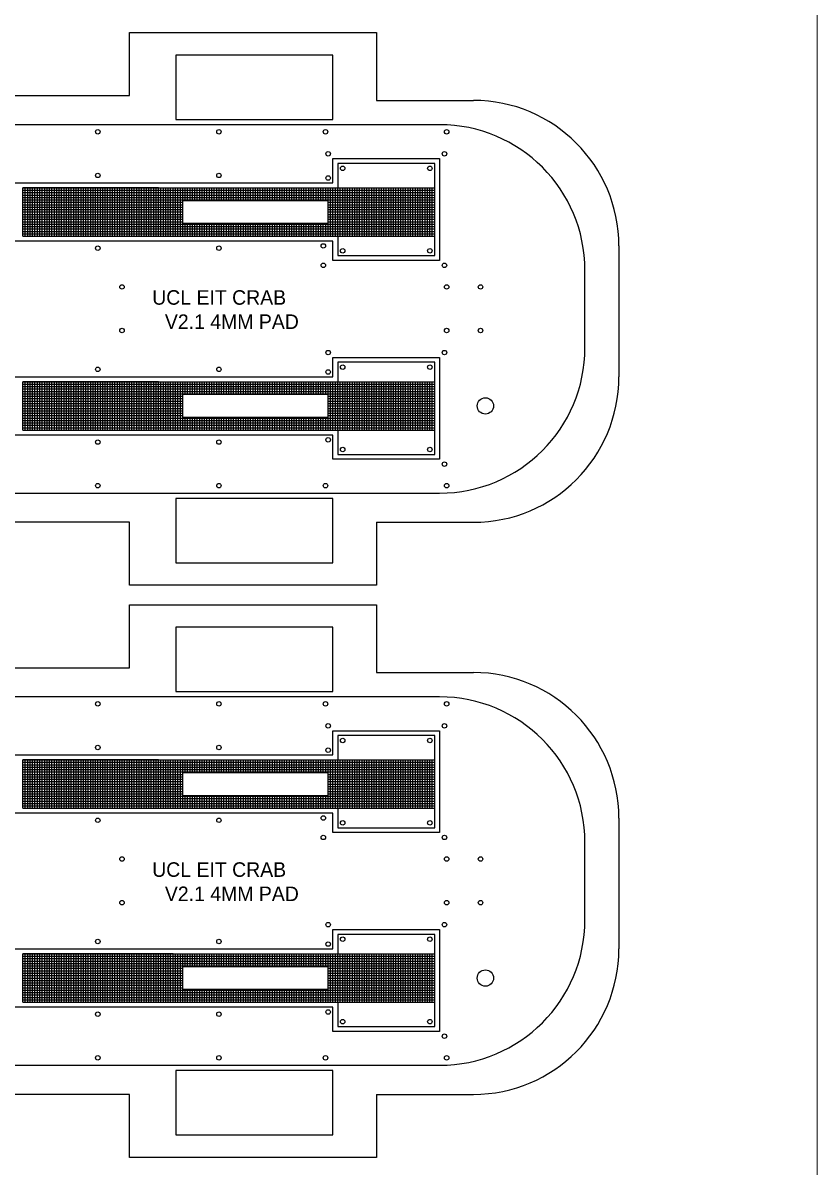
# Model space of a CAD drawing. Header units: millimetres. Extents: x 43.3 to 83.3, y 94.2 to 164.2.
# Drawn here: x 66.9 to 83.29, y 110.9 to 134.5 of the extents above; entities that cross this region are included whole.
import ezdxf

# ---------------------------------------------------------------- set-up
doc = ezdxf.new("R2010")
doc.units = ezdxf.units.MM
for name, color, linetype in [('Adhesion Layer', 52, 'Continuous'), ('Foil', 5, 'Continuous'), ('Opening', 1, 'Continuous'), ('Outline', 3, 'Continuous')]:
    doc.layers.add(name, color=color, linetype=linetype)

msp = doc.modelspace()

# ---------------------------------------------------------------- linework, layer by layer
at = {"layer": 'Adhesion Layer'}
for p, q in [((66.9, 130.1), (66.9, 131.1)), ((66.9, 131.1), (75.4, 131.1)), ((66.9, 131.05), (75.4, 131.05)), ((66.9, 131), (75.4, 131)), ((66.95, 130.1), (66.95, 131.1)), ((67, 130.1), (67, 131.1)), ((67.05, 130.1), (67.05, 131.1)), ((67.1, 130.1), (67.1, 131.1)), ((67.15, 130.1), (67.15, 131.1)), ((67.2, 130.1), (67.2, 131.1)), ((67.25, 130.1), (67.25, 131.1)), ((67.3, 130.1), (67.3, 131.1)), ((67.35, 130.1), (67.35, 131.1)), ((67.4, 130.1), (67.4, 131.1)), ((67.45, 130.1), (67.45, 131.1)), ((67.5, 130.1), (67.5, 131.1)), ((67.55, 130.1), (67.55, 131.1)), ((67.6, 130.1), (67.6, 131.1)), ((67.65, 130.1), (67.65, 131.1)), ((67.7, 130.1), (67.7, 131.1)), ((67.75, 130.1), (67.75, 131.1)), ((67.8, 130.1), (67.8, 131.1)), ((67.85, 130.1), (67.85, 131.1)), ((67.9, 130.1), (67.9, 131.1)), ((67.95, 130.1), (67.95, 131.1)), ((68, 130.1), (68, 131.1)), ((68.05, 130.1), (68.05, 131.1)), ((68.1, 130.1), (68.1, 131.1)), ((68.15, 130.1), (68.15, 131.1)), ((68.2, 130.1), (68.2, 131.1)), ((68.25, 130.1), (68.25, 131.1)), ((68.3, 130.1), (68.3, 131.1)), ((68.35, 130.1), (68.35, 131.1)), ((68.4, 130.1), (68.4, 131.1)), ((68.45, 130.1), (68.45, 131.1)), ((68.5, 130.1), (68.5, 131.1)), ((68.55, 130.1), (68.55, 131.1)), ((68.6, 130.1), (68.6, 131.1)), ((68.65, 130.1), (68.65, 131.1)), ((68.7, 130.1), (68.7, 131.1)), ((68.75, 130.1), (68.75, 131.1)), ((68.8, 130.1), (68.8, 131.1)), ((68.85, 130.1), (68.85, 131.1)), ((68.9, 130.1), (68.9, 131.1)), ((68.95, 130.1), (68.95, 131.1)), ((69, 130.1), (69, 131.1)), ((69.05, 130.1), (69.05, 131.1)), ((69.1, 130.1), (69.1, 131.1)), ((69.15, 130.1), (69.15, 131.1)), ((69.2, 130.1), (69.2, 131.1)), ((69.25, 130.1), (69.25, 131.1)), ((69.3, 130.1), (69.3, 131.1)), ((69.35, 130.1), (69.35, 131.1)), ((69.4, 130.1), (69.4, 131.1)), ((69.45, 130.1), (69.45, 131.1)), ((69.5, 130.1), (69.5, 131.1)), ((69.55, 130.1), (69.55, 131.1)), ((69.6, 130.1), (69.6, 131.1)), ((69.65, 130.1), (69.65, 131.1)), ((69.7, 130.1), (69.7, 131.1)), ((69.75, 130.1), (69.75, 131.1)), ((69.8, 130.1), (69.8, 131.1)), ((69.85, 130.1), (69.85, 131.1)), ((69.9, 130.1), (69.9, 131.1)), ((69.95, 130.1), (69.95, 131.1)), ((70, 130.1), (70, 131.1)), ((70.05, 130.1), (70.05, 131.1)), ((70.1, 130.1), (70.1, 131.1)), ((70.15, 130.1), (70.15, 131.1)), ((70.2, 130.1), (70.2, 131.1)), ((70.25, 130.833), (70.25, 131.1)), ((70.3, 130.833), (70.3, 131.1)), ((70.35, 130.833), (70.35, 131.1)), ((70.4, 130.833), (70.4, 131.1)), ((70.45, 130.833), (70.45, 131.1)), ((70.5, 130.833), (70.5, 131.1)), ((70.55, 130.833), (70.55, 131.1)), ((70.6, 130.833), (70.6, 131.1)), ((70.65, 130.833), (70.65, 131.1)), ((70.7, 130.833), (70.7, 131.1)), ((70.75, 130.833), (70.75, 131.1)), ((70.8, 130.833), (70.8, 131.1)), ((70.85, 130.833), (70.85, 131.1)), ((70.9, 130.833), (70.9, 131.1)), ((70.95, 130.833), (70.95, 131.1)), ((71, 130.833), (71, 131.1)), ((71.05, 130.833), (71.05, 131.1)), ((71.1, 130.833), (71.1, 131.1)), ((71.15, 130.833), (71.15, 131.1)), ((71.2, 130.833), (71.2, 131.1)), ((71.25, 130.833), (71.25, 131.1)), ((71.3, 130.833), (71.3, 131.1)), ((71.35, 130.833), (71.35, 131.1)), ((71.4, 130.833), (71.4, 131.1)), ((71.45, 130.833), (71.45, 131.1)), ((71.5, 130.833), (71.5, 131.1)), ((71.55, 130.833), (71.55, 131.1)), ((71.6, 130.833), (71.6, 131.1)), ((71.65, 130.833), (71.65, 131.1)), ((71.7, 130.833), (71.7, 131.1)), ((71.75, 130.833), (71.75, 131.1)), ((71.8, 130.833), (71.8, 131.1)), ((71.85, 130.833), (71.85, 131.1)), ((71.9, 130.833), (71.9, 131.1)), ((71.95, 130.833), (71.95, 131.1)), ((72, 130.833), (72, 131.1)), ((72.05, 130.833), (72.05, 131.1)), ((72.1, 130.833), (72.1, 131.1)), ((72.15, 130.833), (72.15, 131.1)), ((72.2, 130.833), (72.2, 131.1)), ((72.25, 130.833), (72.25, 131.1)), ((72.3, 130.833), (72.3, 131.1)), ((72.35, 130.833), (72.35, 131.1)), ((72.4, 130.833), (72.4, 131.1)), ((72.45, 130.833), (72.45, 131.1)), ((72.5, 130.833), (72.5, 131.1)), ((72.55, 130.833), (72.55, 131.1)), ((72.6, 130.833), (72.6, 131.1)), ((72.65, 130.833), (72.65, 131.1)), ((72.7, 130.833), (72.7, 131.1)), ((72.75, 130.833), (72.75, 131.1)), ((72.8, 130.833), (72.8, 131.1)), ((72.85, 130.833), (72.85, 131.1)), ((72.9, 130.833), (72.9, 131.1)), ((72.95, 130.833), (72.95, 131.1)), ((73, 130.833), (73, 131.1)), ((73.05, 130.833), (73.05, 131.1)), ((73.1, 130.833), (73.1, 131.1)), ((73.15, 130.833), (73.15, 131.1)), ((73.2, 130.1), (73.2, 131.1)), ((73.25, 130.1), (73.25, 131.1)), ((73.3, 130.1), (73.3, 131.1)), ((73.35, 130.1), (73.35, 131.1)), ((73.4, 130.1), (73.4, 131.1)), ((73.45, 130.1), (73.45, 131.1)), ((73.5, 130.1), (73.5, 131.1)), ((73.55, 130.1), (73.55, 131.1)), ((73.6, 130.1), (73.6, 131.1)), ((73.65, 130.1), (73.65, 131.1)), ((73.7, 130.1), (73.7, 131.1)), ((73.75, 130.1), (73.75, 131.1)), ((73.8, 130.1), (73.8, 131.1)), ((73.85, 130.1), (73.85, 131.1)), ((73.9, 130.1), (73.9, 131.1)), ((73.95, 130.1), (73.95, 131.1)), ((74, 130.1), (74, 131.1)), ((74.05, 130.1), (74.05, 131.1)), ((74.1, 130.1), (74.1, 131.1)), ((74.15, 130.1), (74.15, 131.1)), ((74.2, 130.1), (74.2, 131.1)), ((74.25, 130.1), (74.25, 131.1)), ((74.3, 130.1), (74.3, 131.1)), ((74.35, 130.1), (74.35, 131.1)), ((74.4, 130.1), (74.4, 131.1)), ((74.45, 130.1), (74.45, 131.1)), ((74.5, 130.1), (74.5, 131.1)), ((74.55, 130.1), (74.55, 131.1)), ((74.6, 130.1), (74.6, 131.1)), ((74.65, 130.1), (74.65, 131.1)), ((74.7, 130.1), (74.7, 131.1)), ((74.75, 130.1), (74.75, 131.1)), ((74.8, 130.1), (74.8, 131.1)), ((74.85, 130.1), (74.85, 131.1)), ((74.9, 130.1), (74.9, 131.1)), ((74.95, 130.1), (74.95, 131.1)), ((75, 130.1), (75, 131.1)), ((75.05, 130.1), (75.05, 131.1)), ((75.1, 130.1), (75.1, 131.1)), ((75.15, 130.1), (75.15, 131.1)), ((75.2, 130.1), (75.2, 131.1)), ((75.25, 130.1), (75.25, 131.1)), ((75.3, 130.1), (75.3, 131.1)), ((75.35, 130.1), (75.35, 131.1)), ((75.4, 130.1), (75.4, 131.1)), ((66.9, 130.95), (75.4, 130.95)), ((66.9, 130.9), (75.4, 130.9)), ((66.9, 130.85), (75.4, 130.85)), ((66.9, 130.8), (70.2, 130.8)), ((66.9, 130.75), (70.2, 130.75)), ((73.2, 130.8), (75.4, 130.8)), ((73.2, 130.75), (75.4, 130.75)), ((66.9, 130.7), (70.2, 130.7)), ((66.9, 130.65), (70.2, 130.65)), ((66.9, 130.6), (70.2, 130.6)), ((66.9, 130.55), (70.2, 130.55)), ((73.2, 130.7), (75.4, 130.7)), ((73.2, 130.65), (75.4, 130.65)), ((73.2, 130.6), (75.4, 130.6)), ((73.2, 130.55), (75.4, 130.55)), ((66.9, 130.5), (70.2, 130.5)), ((66.9, 130.45), (70.2, 130.45)), ((66.9, 130.4), (70.2, 130.4)), ((66.9, 130.35), (75.4, 130.35)), ((66.9, 130.3), (75.4, 130.3)), ((70.25, 130.1), (70.25, 130.367)), ((70.3, 130.1), (70.3, 130.367)), ((70.35, 130.1), (70.35, 130.367)), ((70.4, 130.1), (70.4, 130.367)), ((70.45, 130.1), (70.45, 130.367)), ((70.5, 130.1), (70.5, 130.367)), ((70.55, 130.1), (70.55, 130.367)), ((70.6, 130.1), (70.6, 130.367)), ((70.65, 130.1), (70.65, 130.367)), ((70.7, 130.1), (70.7, 130.367)), ((70.75, 130.1), (70.75, 130.367)), ((70.8, 130.1), (70.8, 130.367)), ((70.85, 130.1), (70.85, 130.367)), ((70.9, 130.1), (70.9, 130.367)), ((70.95, 130.1), (70.95, 130.367)), ((71, 130.1), (71, 130.367)), ((71.05, 130.1), (71.05, 130.367)), ((71.1, 130.1), (71.1, 130.367)), ((71.15, 130.1), (71.15, 130.367)), ((71.2, 130.1), (71.2, 130.367)), ((71.25, 130.1), (71.25, 130.367)), ((71.3, 130.1), (71.3, 130.367)), ((71.35, 130.1), (71.35, 130.367)), ((71.4, 130.1), (71.4, 130.367)), ((71.45, 130.1), (71.45, 130.367)), ((71.5, 130.1), (71.5, 130.367)), ((71.55, 130.1), (71.55, 130.367)), ((71.6, 130.1), (71.6, 130.367)), ((71.65, 130.1), (71.65, 130.367)), ((71.7, 130.1), (71.7, 130.367)), ((71.75, 130.1), (71.75, 130.367)), ((71.8, 130.1), (71.8, 130.367)), ((71.85, 130.1), (71.85, 130.367)), ((71.9, 130.1), (71.9, 130.367)), ((71.95, 130.1), (71.95, 130.367)), ((72, 130.1), (72, 130.367)), ((72.05, 130.1), (72.05, 130.367)), ((72.1, 130.1), (72.1, 130.367)), ((72.15, 130.1), (72.15, 130.367)), ((72.2, 130.1), (72.2, 130.367)), ((72.25, 130.1), (72.25, 130.367)), ((72.3, 130.1), (72.3, 130.367)), ((72.35, 130.1), (72.35, 130.367)), ((72.4, 130.1), (72.4, 130.367)), ((72.45, 130.1), (72.45, 130.367)), ((72.5, 130.1), (72.5, 130.367)), ((72.55, 130.1), (72.55, 130.367)), ((72.6, 130.1), (72.6, 130.367)), ((72.65, 130.1), (72.65, 130.367)), ((72.7, 130.1), (72.7, 130.367)), ((72.75, 130.1), (72.75, 130.367)), ((72.8, 130.1), (72.8, 130.367)), ((72.85, 130.1), (72.85, 130.367)), ((72.9, 130.1), (72.9, 130.367)), ((72.95, 130.1), (72.95, 130.367)), ((73, 130.1), (73, 130.367)), ((73.05, 130.1), (73.05, 130.367)), ((73.1, 130.1), (73.1, 130.367)), ((73.15, 130.1), (73.15, 130.367)), ((73.2, 130.5), (75.4, 130.5)), ((73.2, 130.45), (75.4, 130.45)), ((73.2, 130.4), (75.4, 130.4)), ((66.9, 130.25), (75.4, 130.25)), ((66.9, 130.2), (75.4, 130.2)), ((66.9, 130.15), (75.4, 130.15)), ((66.9, 130.1), (75.4, 130.1)), ((66.9, 126.1), (66.9, 127.1)), ((66.9, 127.1), (75.4, 127.1)), ((66.9, 127.05), (75.4, 127.05)), ((66.9, 127), (75.4, 127)), ((66.95, 126.1), (66.95, 127.1)), ((67, 126.1), (67, 127.1)), ((67.05, 126.1), (67.05, 127.1)), ((67.1, 126.1), (67.1, 127.1)), ((67.15, 126.1), (67.15, 127.1)), ((67.2, 126.1), (67.2, 127.1)), ((67.25, 126.1), (67.25, 127.1)), ((67.3, 126.1), (67.3, 127.1)), ((67.35, 126.1), (67.35, 127.1)), ((67.4, 126.1), (67.4, 127.1)), ((67.45, 126.1), (67.45, 127.1)), ((67.5, 126.1), (67.5, 127.1)), ((67.55, 126.1), (67.55, 127.1)), ((67.6, 126.1), (67.6, 127.1)), ((67.65, 126.1), (67.65, 127.1)), ((67.7, 126.1), (67.7, 127.1)), ((67.75, 126.1), (67.75, 127.1)), ((67.8, 126.1), (67.8, 127.1)), ((67.85, 126.1), (67.85, 127.1)), ((67.9, 126.1), (67.9, 127.1)), ((67.95, 126.1), (67.95, 127.1)), ((68, 126.1), (68, 127.1)), ((68.05, 126.1), (68.05, 127.1)), ((68.1, 126.1), (68.1, 127.1)), ((68.15, 126.1), (68.15, 127.1)), ((68.2, 126.1), (68.2, 127.1)), ((68.25, 126.1), (68.25, 127.1)), ((68.3, 126.1), (68.3, 127.1)), ((68.35, 126.1), (68.35, 127.1)), ((68.4, 126.1), (68.4, 127.1)), ((68.45, 126.1), (68.45, 127.1)), ((68.5, 126.1), (68.5, 127.1)), ((68.55, 126.1), (68.55, 127.1)), ((68.6, 126.1), (68.6, 127.1)), ((68.65, 126.1), (68.65, 127.1)), ((68.7, 126.1), (68.7, 127.1)), ((68.75, 126.1), (68.75, 127.1)), ((68.8, 126.1), (68.8, 127.1)), ((68.85, 126.1), (68.85, 127.1)), ((68.9, 126.1), (68.9, 127.1)), ((68.95, 126.1), (68.95, 127.1)), ((69, 126.1), (69, 127.1)), ((69.05, 126.1), (69.05, 127.1)), ((69.1, 126.1), (69.1, 127.1)), ((69.15, 126.1), (69.15, 127.1)), ((69.2, 126.1), (69.2, 127.1)), ((69.25, 126.1), (69.25, 127.1)), ((69.3, 126.1), (69.3, 127.1)), ((69.35, 126.1), (69.35, 127.1)), ((69.4, 126.1), (69.4, 127.1)), ((69.45, 126.1), (69.45, 127.1)), ((69.5, 126.1), (69.5, 127.1)), ((69.55, 126.1), (69.55, 127.1)), ((69.6, 126.1), (69.6, 127.1)), ((69.65, 126.1), (69.65, 127.1)), ((69.7, 126.1), (69.7, 127.1)), ((69.75, 126.1), (69.75, 127.1)), ((69.8, 126.1), (69.8, 127.1)), ((69.85, 126.1), (69.85, 127.1)), ((69.9, 126.1), (69.9, 127.1)), ((69.95, 126.1), (69.95, 127.1)), ((70, 126.1), (70, 127.1)), ((70.05, 126.1), (70.05, 127.1)), ((70.1, 126.1), (70.1, 127.1)), ((70.15, 126.1), (70.15, 127.1)), ((70.2, 126.1), (70.2, 127.1)), ((70.25, 126.833), (70.25, 127.1)), ((70.3, 126.833), (70.3, 127.1)), ((70.35, 126.833), (70.35, 127.1)), ((70.4, 126.833), (70.4, 127.1)), ((70.45, 126.833), (70.45, 127.1)), ((70.5, 126.833), (70.5, 127.1)), ((70.55, 126.833), (70.55, 127.1)), ((70.6, 126.833), (70.6, 127.1)), ((70.65, 126.833), (70.65, 127.1)), ((70.7, 126.833), (70.7, 127.1)), ((70.75, 126.833), (70.75, 127.1)), ((70.8, 126.833), (70.8, 127.1)), ((70.85, 126.833), (70.85, 127.1)), ((70.9, 126.833), (70.9, 127.1)), ((70.95, 126.833), (70.95, 127.1)), ((71, 126.833), (71, 127.1)), ((71.05, 126.833), (71.05, 127.1)), ((71.1, 126.833), (71.1, 127.1)), ((71.15, 126.833), (71.15, 127.1)), ((71.2, 126.833), (71.2, 127.1)), ((71.25, 126.833), (71.25, 127.1)), ((71.3, 126.833), (71.3, 127.1)), ((71.35, 126.833), (71.35, 127.1)), ((71.4, 126.833), (71.4, 127.1)), ((71.45, 126.833), (71.45, 127.1)), ((71.5, 126.833), (71.5, 127.1)), ((71.55, 126.833), (71.55, 127.1)), ((71.6, 126.833), (71.6, 127.1)), ((71.65, 126.833), (71.65, 127.1)), ((71.7, 126.833), (71.7, 127.1)), ((71.75, 126.833), (71.75, 127.1)), ((71.8, 126.833), (71.8, 127.1)), ((71.85, 126.833), (71.85, 127.1)), ((71.9, 126.833), (71.9, 127.1)), ((71.95, 126.833), (71.95, 127.1)), ((72, 126.833), (72, 127.1)), ((72.05, 126.833), (72.05, 127.1)), ((72.1, 126.833), (72.1, 127.1)), ((72.15, 126.833), (72.15, 127.1)), ((72.2, 126.833), (72.2, 127.1)), ((72.25, 126.833), (72.25, 127.1)), ((72.3, 126.833), (72.3, 127.1)), ((72.35, 126.833), (72.35, 127.1)), ((72.4, 126.833), (72.4, 127.1)), ((72.45, 126.833), (72.45, 127.1)), ((72.5, 126.833), (72.5, 127.1)), ((72.55, 126.833), (72.55, 127.1)), ((72.6, 126.833), (72.6, 127.1)), ((72.65, 126.833), (72.65, 127.1)), ((72.7, 126.833), (72.7, 127.1)), ((72.75, 126.833), (72.75, 127.1)), ((72.8, 126.833), (72.8, 127.1)), ((72.85, 126.833), (72.85, 127.1)), ((72.9, 126.833), (72.9, 127.1)), ((72.95, 126.833), (72.95, 127.1)), ((73, 126.833), (73, 127.1)), ((73.05, 126.833), (73.05, 127.1)), ((73.1, 126.833), (73.1, 127.1)), ((73.15, 126.833), (73.15, 127.1)), ((73.2, 126.1), (73.2, 127.1)), ((73.25, 126.1), (73.25, 127.1)), ((73.3, 126.1), (73.3, 127.1)), ((73.35, 126.1), (73.35, 127.1)), ((73.4, 126.1), (73.4, 127.1)), ((73.45, 126.1), (73.45, 127.1)), ((73.5, 126.1), (73.5, 127.1)), ((73.55, 126.1), (73.55, 127.1)), ((73.6, 126.1), (73.6, 127.1)), ((73.65, 126.1), (73.65, 127.1)), ((73.7, 126.1), (73.7, 127.1)), ((73.75, 126.1), (73.75, 127.1)), ((73.8, 126.1), (73.8, 127.1)), ((73.85, 126.1), (73.85, 127.1)), ((73.9, 126.1), (73.9, 127.1)), ((73.95, 126.1), (73.95, 127.1)), ((74, 126.1), (74, 127.1)), ((74.05, 126.1), (74.05, 127.1)), ((74.1, 126.1), (74.1, 127.1)), ((74.15, 126.1), (74.15, 127.1)), ((74.2, 126.1), (74.2, 127.1)), ((74.25, 126.1), (74.25, 127.1)), ((74.3, 126.1), (74.3, 127.1)), ((74.35, 126.1), (74.35, 127.1)), ((74.4, 126.1), (74.4, 127.1)), ((74.45, 126.1), (74.45, 127.1)), ((74.5, 126.1), (74.5, 127.1)), ((74.55, 126.1), (74.55, 127.1)), ((74.6, 126.1), (74.6, 127.1)), ((74.65, 126.1), (74.65, 127.1)), ((74.7, 126.1), (74.7, 127.1)), ((74.75, 126.1), (74.75, 127.1)), ((74.8, 126.1), (74.8, 127.1)), ((74.85, 126.1), (74.85, 127.1)), ((74.9, 126.1), (74.9, 127.1)), ((74.95, 126.1), (74.95, 127.1)), ((75, 126.1), (75, 127.1)), ((75.05, 126.1), (75.05, 127.1)), ((75.1, 126.1), (75.1, 127.1)), ((75.15, 126.1), (75.15, 127.1)), ((75.2, 126.1), (75.2, 127.1)), ((75.25, 126.1), (75.25, 127.1)), ((75.3, 126.1), (75.3, 127.1)), ((75.35, 126.1), (75.35, 127.1)), ((75.4, 126.1), (75.4, 127.1)), ((66.9, 126.95), (75.4, 126.95)), ((66.9, 126.9), (75.4, 126.9)), ((66.9, 126.85), (75.4, 126.85)), ((66.9, 126.8), (70.2, 126.8)), ((66.9, 126.75), (70.2, 126.75)), ((73.2, 126.8), (75.4, 126.8)), ((73.2, 126.75), (75.4, 126.75)), ((66.9, 126.7), (70.2, 126.7)), ((66.9, 126.65), (70.2, 126.65)), ((66.9, 126.6), (70.2, 126.6)), ((66.9, 126.55), (70.2, 126.55)), ((66.9, 126.5), (70.2, 126.5)), ((73.2, 126.7), (75.4, 126.7)), ((73.2, 126.65), (75.4, 126.65)), ((73.2, 126.6), (75.4, 126.6)), ((73.2, 126.55), (75.4, 126.55)), ((73.2, 126.5), (75.4, 126.5)), ((66.9, 126.45), (70.2, 126.45)), ((66.9, 126.4), (70.2, 126.4)), ((66.9, 126.35), (75.4, 126.35)), ((66.9, 126.3), (75.4, 126.3)), ((70.25, 126.1), (70.25, 126.367)), ((70.3, 126.1), (70.3, 126.367)), ((70.35, 126.1), (70.35, 126.367)), ((70.4, 126.1), (70.4, 126.367)), ((70.45, 126.1), (70.45, 126.367)), ((70.5, 126.1), (70.5, 126.367)), ((70.55, 126.1), (70.55, 126.367)), ((70.6, 126.1), (70.6, 126.367)), ((70.65, 126.1), (70.65, 126.367)), ((70.7, 126.1), (70.7, 126.367)), ((70.75, 126.1), (70.75, 126.367)), ((70.8, 126.1), (70.8, 126.367)), ((70.85, 126.1), (70.85, 126.367)), ((70.9, 126.1), (70.9, 126.367)), ((70.95, 126.1), (70.95, 126.367)), ((71, 126.1), (71, 126.367)), ((71.05, 126.1), (71.05, 126.367)), ((71.1, 126.1), (71.1, 126.367)), ((71.15, 126.1), (71.15, 126.367)), ((71.2, 126.1), (71.2, 126.367)), ((71.25, 126.1), (71.25, 126.367)), ((71.3, 126.1), (71.3, 126.367)), ((71.35, 126.1), (71.35, 126.367)), ((71.4, 126.1), (71.4, 126.367)), ((71.45, 126.1), (71.45, 126.367)), ((71.5, 126.1), (71.5, 126.367)), ((71.55, 126.1), (71.55, 126.367)), ((71.6, 126.1), (71.6, 126.367)), ((71.65, 126.1), (71.65, 126.367)), ((71.7, 126.1), (71.7, 126.367)), ((71.75, 126.1), (71.75, 126.367)), ((71.8, 126.1), (71.8, 126.367)), ((71.85, 126.1), (71.85, 126.367)), ((71.9, 126.1), (71.9, 126.367)), ((71.95, 126.1), (71.95, 126.367)), ((72, 126.1), (72, 126.367)), ((72.05, 126.1), (72.05, 126.367)), ((72.1, 126.1), (72.1, 126.367)), ((72.15, 126.1), (72.15, 126.367)), ((72.2, 126.1), (72.2, 126.367)), ((72.25, 126.1), (72.25, 126.367)), ((72.3, 126.1), (72.3, 126.367)), ((72.35, 126.1), (72.35, 126.367)), ((72.4, 126.1), (72.4, 126.367)), ((72.45, 126.1), (72.45, 126.367)), ((72.5, 126.1), (72.5, 126.367)), ((72.55, 126.1), (72.55, 126.367)), ((72.6, 126.1), (72.6, 126.367)), ((72.65, 126.1), (72.65, 126.367)), ((72.7, 126.1), (72.7, 126.367)), ((72.75, 126.1), (72.75, 126.367)), ((72.8, 126.1), (72.8, 126.367)), ((72.85, 126.1), (72.85, 126.367)), ((72.9, 126.1), (72.9, 126.367)), ((72.95, 126.1), (72.95, 126.367)), ((73, 126.1), (73, 126.367)), ((73.05, 126.1), (73.05, 126.367)), ((73.1, 126.1), (73.1, 126.367)), ((73.15, 126.1), (73.15, 126.367)), ((73.2, 126.45), (75.4, 126.45)), ((73.2, 126.4), (75.4, 126.4)), ((66.9, 126.25), (75.4, 126.25)), ((66.9, 126.2), (75.4, 126.2)), ((66.9, 126.15), (75.4, 126.15)), ((66.9, 126.1), (75.4, 126.1)), ((66.9, 118.3), (66.9, 119.3)), ((66.9, 119.3), (75.4, 119.3)), ((66.9, 119.25), (75.4, 119.25)), ((66.9, 119.2), (75.4, 119.2)), ((66.95, 118.3), (66.95, 119.3)), ((67, 118.3), (67, 119.3)), ((67.05, 118.3), (67.05, 119.3)), ((67.1, 118.3), (67.1, 119.3)), ((67.15, 118.3), (67.15, 119.3)), ((67.2, 118.3), (67.2, 119.3)), ((67.25, 118.3), (67.25, 119.3)), ((67.3, 118.3), (67.3, 119.3)), ((67.35, 118.3), (67.35, 119.3)), ((67.4, 118.3), (67.4, 119.3)), ((67.45, 118.3), (67.45, 119.3)), ((67.5, 118.3), (67.5, 119.3)), ((67.55, 118.3), (67.55, 119.3)), ((67.6, 118.3), (67.6, 119.3)), ((67.65, 118.3), (67.65, 119.3)), ((67.7, 118.3), (67.7, 119.3)), ((67.75, 118.3), (67.75, 119.3)), ((67.8, 118.3), (67.8, 119.3)), ((67.85, 118.3), (67.85, 119.3)), ((67.9, 118.3), (67.9, 119.3)), ((67.95, 118.3), (67.95, 119.3)), ((68, 118.3), (68, 119.3)), ((68.05, 118.3), (68.05, 119.3)), ((68.1, 118.3), (68.1, 119.3)), ((68.15, 118.3), (68.15, 119.3)), ((68.2, 118.3), (68.2, 119.3)), ((68.25, 118.3), (68.25, 119.3)), ((68.3, 118.3), (68.3, 119.3)), ((68.35, 118.3), (68.35, 119.3)), ((68.4, 118.3), (68.4, 119.3)), ((68.45, 118.3), (68.45, 119.3)), ((68.5, 118.3), (68.5, 119.3)), ((68.55, 118.3), (68.55, 119.3)), ((68.6, 118.3), (68.6, 119.3)), ((68.65, 118.3), (68.65, 119.3)), ((68.7, 118.3), (68.7, 119.3)), ((68.75, 118.3), (68.75, 119.3)), ((68.8, 118.3), (68.8, 119.3)), ((68.85, 118.3), (68.85, 119.3)), ((68.9, 118.3), (68.9, 119.3)), ((68.95, 118.3), (68.95, 119.3)), ((69, 118.3), (69, 119.3)), ((69.05, 118.3), (69.05, 119.3)), ((69.1, 118.3), (69.1, 119.3)), ((69.15, 118.3), (69.15, 119.3)), ((69.2, 118.3), (69.2, 119.3)), ((69.25, 118.3), (69.25, 119.3)), ((69.3, 118.3), (69.3, 119.3)), ((69.35, 118.3), (69.35, 119.3)), ((69.4, 118.3), (69.4, 119.3)), ((69.45, 118.3), (69.45, 119.3)), ((69.5, 118.3), (69.5, 119.3)), ((69.55, 118.3), (69.55, 119.3)), ((69.6, 118.3), (69.6, 119.3)), ((69.65, 118.3), (69.65, 119.3)), ((69.7, 118.3), (69.7, 119.3)), ((69.75, 118.3), (69.75, 119.3)), ((69.8, 118.3), (69.8, 119.3)), ((69.85, 118.3), (69.85, 119.3)), ((69.9, 118.3), (69.9, 119.3)), ((69.95, 118.3), (69.95, 119.3)), ((70, 118.3), (70, 119.3)), ((70.05, 118.3), (70.05, 119.3)), ((70.1, 118.3), (70.1, 119.3)), ((70.15, 118.3), (70.15, 119.3)), ((70.2, 118.3), (70.2, 119.3)), ((70.25, 119.033), (70.25, 119.3)), ((70.3, 119.033), (70.3, 119.3)), ((70.35, 119.033), (70.35, 119.3)), ((70.4, 119.033), (70.4, 119.3)), ((70.45, 119.033), (70.45, 119.3)), ((70.5, 119.033), (70.5, 119.3)), ((70.55, 119.033), (70.55, 119.3)), ((70.6, 119.033), (70.6, 119.3)), ((70.65, 119.033), (70.65, 119.3)), ((70.7, 119.033), (70.7, 119.3)), ((70.75, 119.033), (70.75, 119.3)), ((70.8, 119.033), (70.8, 119.3)), ((70.85, 119.033), (70.85, 119.3)), ((70.9, 119.033), (70.9, 119.3)), ((70.95, 119.033), (70.95, 119.3)), ((71, 119.033), (71, 119.3)), ((71.05, 119.033), (71.05, 119.3)), ((71.1, 119.033), (71.1, 119.3)), ((71.15, 119.033), (71.15, 119.3)), ((71.2, 119.033), (71.2, 119.3)), ((71.25, 119.033), (71.25, 119.3)), ((71.3, 119.033), (71.3, 119.3)), ((71.35, 119.033), (71.35, 119.3)), ((71.4, 119.033), (71.4, 119.3)), ((71.45, 119.033), (71.45, 119.3)), ((71.5, 119.033), (71.5, 119.3)), ((71.55, 119.033), (71.55, 119.3)), ((71.6, 119.033), (71.6, 119.3)), ((71.65, 119.033), (71.65, 119.3)), ((71.7, 119.033), (71.7, 119.3)), ((71.75, 119.033), (71.75, 119.3)), ((71.8, 119.033), (71.8, 119.3)), ((71.85, 119.033), (71.85, 119.3)), ((71.9, 119.033), (71.9, 119.3)), ((71.95, 119.033), (71.95, 119.3)), ((72, 119.033), (72, 119.3)), ((72.05, 119.033), (72.05, 119.3)), ((72.1, 119.033), (72.1, 119.3)), ((72.15, 119.033), (72.15, 119.3)), ((72.2, 119.033), (72.2, 119.3)), ((72.25, 119.033), (72.25, 119.3)), ((72.3, 119.033), (72.3, 119.3)), ((72.35, 119.033), (72.35, 119.3)), ((72.4, 119.033), (72.4, 119.3)), ((72.45, 119.033), (72.45, 119.3)), ((72.5, 119.033), (72.5, 119.3)), ((72.55, 119.033), (72.55, 119.3)), ((72.6, 119.033), (72.6, 119.3)), ((72.65, 119.033), (72.65, 119.3)), ((72.7, 119.033), (72.7, 119.3)), ((72.75, 119.033), (72.75, 119.3)), ((72.8, 119.033), (72.8, 119.3)), ((72.85, 119.033), (72.85, 119.3)), ((72.9, 119.033), (72.9, 119.3)), ((72.95, 119.033), (72.95, 119.3)), ((73, 119.033), (73, 119.3)), ((73.05, 119.033), (73.05, 119.3)), ((73.1, 119.033), (73.1, 119.3)), ((73.15, 119.033), (73.15, 119.3)), ((73.2, 118.3), (73.2, 119.3)), ((73.25, 118.3), (73.25, 119.3)), ((73.3, 118.3), (73.3, 119.3)), ((73.35, 118.3), (73.35, 119.3)), ((73.4, 118.3), (73.4, 119.3)), ((73.45, 118.3), (73.45, 119.3)), ((73.5, 118.3), (73.5, 119.3)), ((73.55, 118.3), (73.55, 119.3)), ((73.6, 118.3), (73.6, 119.3)), ((73.65, 118.3), (73.65, 119.3)), ((73.7, 118.3), (73.7, 119.3)), ((73.75, 118.3), (73.75, 119.3)), ((73.8, 118.3), (73.8, 119.3)), ((73.85, 118.3), (73.85, 119.3)), ((73.9, 118.3), (73.9, 119.3)), ((73.95, 118.3), (73.95, 119.3)), ((74, 118.3), (74, 119.3)), ((74.05, 118.3), (74.05, 119.3)), ((74.1, 118.3), (74.1, 119.3)), ((74.15, 118.3), (74.15, 119.3)), ((74.2, 118.3), (74.2, 119.3)), ((74.25, 118.3), (74.25, 119.3)), ((74.3, 118.3), (74.3, 119.3)), ((74.35, 118.3), (74.35, 119.3)), ((74.4, 118.3), (74.4, 119.3)), ((74.45, 118.3), (74.45, 119.3)), ((74.5, 118.3), (74.5, 119.3)), ((74.55, 118.3), (74.55, 119.3)), ((74.6, 118.3), (74.6, 119.3)), ((74.65, 118.3), (74.65, 119.3)), ((74.7, 118.3), (74.7, 119.3)), ((74.75, 118.3), (74.75, 119.3)), ((74.8, 118.3), (74.8, 119.3)), ((74.85, 118.3), (74.85, 119.3)), ((74.9, 118.3), (74.9, 119.3)), ((74.95, 118.3), (74.95, 119.3)), ((75, 118.3), (75, 119.3)), ((75.05, 118.3), (75.05, 119.3)), ((75.1, 118.3), (75.1, 119.3)), ((75.15, 118.3), (75.15, 119.3)), ((75.2, 118.3), (75.2, 119.3)), ((75.25, 118.3), (75.25, 119.3)), ((75.3, 118.3), (75.3, 119.3)), ((75.35, 118.3), (75.35, 119.3)), ((75.4, 118.3), (75.4, 119.3)), ((66.9, 119.15), (75.4, 119.15)), ((66.9, 119.1), (75.4, 119.1)), ((66.9, 119.05), (75.4, 119.05)), ((66.9, 119), (70.2, 119)), ((66.9, 118.95), (70.2, 118.95)), ((73.2, 119), (75.4, 119)), ((73.2, 118.95), (75.4, 118.95)), ((66.9, 118.9), (70.2, 118.9)), ((66.9, 118.85), (70.2, 118.85)), ((66.9, 118.8), (70.2, 118.8)), ((66.9, 118.75), (70.2, 118.75)), ((73.2, 118.9), (75.4, 118.9)), ((73.2, 118.85), (75.4, 118.85)), ((73.2, 118.8), (75.4, 118.8)), ((73.2, 118.75), (75.4, 118.75)), ((66.9, 118.7), (70.2, 118.7)), ((66.9, 118.65), (70.2, 118.65)), ((66.9, 118.6), (70.2, 118.6)), ((66.9, 118.55), (75.4, 118.55)), ((66.9, 118.5), (75.4, 118.5)), ((70.25, 118.3), (70.25, 118.567)), ((70.3, 118.3), (70.3, 118.567)), ((70.35, 118.3), (70.35, 118.567)), ((70.4, 118.3), (70.4, 118.567)), ((70.45, 118.3), (70.45, 118.567)), ((70.5, 118.3), (70.5, 118.567)), ((70.55, 118.3), (70.55, 118.567)), ((70.6, 118.3), (70.6, 118.567)), ((70.65, 118.3), (70.65, 118.567)), ((70.7, 118.3), (70.7, 118.567)), ((70.75, 118.3), (70.75, 118.567)), ((70.8, 118.3), (70.8, 118.567)), ((70.85, 118.3), (70.85, 118.567)), ((70.9, 118.3), (70.9, 118.567)), ((70.95, 118.3), (70.95, 118.567)), ((71, 118.3), (71, 118.567)), ((71.05, 118.3), (71.05, 118.567)), ((71.1, 118.3), (71.1, 118.567)), ((71.15, 118.3), (71.15, 118.567)), ((71.2, 118.3), (71.2, 118.567)), ((71.25, 118.3), (71.25, 118.567)), ((71.3, 118.3), (71.3, 118.567)), ((71.35, 118.3), (71.35, 118.567)), ((71.4, 118.3), (71.4, 118.567)), ((71.45, 118.3), (71.45, 118.567)), ((71.5, 118.3), (71.5, 118.567)), ((71.55, 118.3), (71.55, 118.567)), ((71.6, 118.3), (71.6, 118.567)), ((71.65, 118.3), (71.65, 118.567)), ((71.7, 118.3), (71.7, 118.567)), ((71.75, 118.3), (71.75, 118.567)), ((71.8, 118.3), (71.8, 118.567)), ((71.85, 118.3), (71.85, 118.567)), ((71.9, 118.3), (71.9, 118.567)), ((71.95, 118.3), (71.95, 118.567)), ((72, 118.3), (72, 118.567)), ((72.05, 118.3), (72.05, 118.567)), ((72.1, 118.3), (72.1, 118.567)), ((72.15, 118.3), (72.15, 118.567)), ((72.2, 118.3), (72.2, 118.567)), ((72.25, 118.3), (72.25, 118.567)), ((72.3, 118.3), (72.3, 118.567)), ((72.35, 118.3), (72.35, 118.567)), ((72.4, 118.3), (72.4, 118.567)), ((72.45, 118.3), (72.45, 118.567)), ((72.5, 118.3), (72.5, 118.567)), ((72.55, 118.3), (72.55, 118.567)), ((72.6, 118.3), (72.6, 118.567)), ((72.65, 118.3), (72.65, 118.567)), ((72.7, 118.3), (72.7, 118.567)), ((72.75, 118.3), (72.75, 118.567)), ((72.8, 118.3), (72.8, 118.567)), ((72.85, 118.3), (72.85, 118.567)), ((72.9, 118.3), (72.9, 118.567)), ((72.95, 118.3), (72.95, 118.567)), ((73, 118.3), (73, 118.567)), ((73.05, 118.3), (73.05, 118.567)), ((73.1, 118.3), (73.1, 118.567)), ((73.15, 118.3), (73.15, 118.567)), ((73.2, 118.7), (75.4, 118.7)), ((73.2, 118.65), (75.4, 118.65)), ((73.2, 118.6), (75.4, 118.6)), ((66.9, 118.45), (75.4, 118.45)), ((66.9, 118.4), (75.4, 118.4)), ((66.9, 118.35), (75.4, 118.35)), ((66.9, 118.3), (75.4, 118.3)), ((66.9, 114.3), (66.9, 115.3)), ((66.9, 115.3), (75.4, 115.3)), ((66.9, 115.25), (75.4, 115.25)), ((66.9, 115.2), (75.4, 115.2)), ((66.95, 114.3), (66.95, 115.3)), ((67, 114.3), (67, 115.3)), ((67.05, 114.3), (67.05, 115.3)), ((67.1, 114.3), (67.1, 115.3)), ((67.15, 114.3), (67.15, 115.3)), ((67.2, 114.3), (67.2, 115.3)), ((67.25, 114.3), (67.25, 115.3)), ((67.3, 114.3), (67.3, 115.3)), ((67.35, 114.3), (67.35, 115.3)), ((67.4, 114.3), (67.4, 115.3)), ((67.45, 114.3), (67.45, 115.3)), ((67.5, 114.3), (67.5, 115.3)), ((67.55, 114.3), (67.55, 115.3)), ((67.6, 114.3), (67.6, 115.3)), ((67.65, 114.3), (67.65, 115.3)), ((67.7, 114.3), (67.7, 115.3)), ((67.75, 114.3), (67.75, 115.3)), ((67.8, 114.3), (67.8, 115.3)), ((67.85, 114.3), (67.85, 115.3)), ((67.9, 114.3), (67.9, 115.3)), ((67.95, 114.3), (67.95, 115.3)), ((68, 114.3), (68, 115.3)), ((68.05, 114.3), (68.05, 115.3)), ((68.1, 114.3), (68.1, 115.3)), ((68.15, 114.3), (68.15, 115.3)), ((68.2, 114.3), (68.2, 115.3)), ((68.25, 114.3), (68.25, 115.3)), ((68.3, 114.3), (68.3, 115.3)), ((68.35, 114.3), (68.35, 115.3)), ((68.4, 114.3), (68.4, 115.3)), ((68.45, 114.3), (68.45, 115.3)), ((68.5, 114.3), (68.5, 115.3)), ((68.55, 114.3), (68.55, 115.3)), ((68.6, 114.3), (68.6, 115.3)), ((68.65, 114.3), (68.65, 115.3)), ((68.7, 114.3), (68.7, 115.3)), ((68.75, 114.3), (68.75, 115.3)), ((68.8, 114.3), (68.8, 115.3)), ((68.85, 114.3), (68.85, 115.3)), ((68.9, 114.3), (68.9, 115.3)), ((68.95, 114.3), (68.95, 115.3)), ((69, 114.3), (69, 115.3)), ((69.05, 114.3), (69.05, 115.3)), ((69.1, 114.3), (69.1, 115.3)), ((69.15, 114.3), (69.15, 115.3)), ((69.2, 114.3), (69.2, 115.3)), ((69.25, 114.3), (69.25, 115.3)), ((69.3, 114.3), (69.3, 115.3)), ((69.35, 114.3), (69.35, 115.3)), ((69.4, 114.3), (69.4, 115.3)), ((69.45, 114.3), (69.45, 115.3)), ((69.5, 114.3), (69.5, 115.3)), ((69.55, 114.3), (69.55, 115.3)), ((69.6, 114.3), (69.6, 115.3)), ((69.65, 114.3), (69.65, 115.3)), ((69.7, 114.3), (69.7, 115.3)), ((69.75, 114.3), (69.75, 115.3)), ((69.8, 114.3), (69.8, 115.3)), ((69.85, 114.3), (69.85, 115.3)), ((69.9, 114.3), (69.9, 115.3)), ((69.95, 114.3), (69.95, 115.3)), ((70, 114.3), (70, 115.3)), ((70.05, 114.3), (70.05, 115.3)), ((70.1, 114.3), (70.1, 115.3)), ((70.15, 114.3), (70.15, 115.3)), ((70.2, 114.3), (70.2, 115.3)), ((70.25, 115.033), (70.25, 115.3)), ((70.3, 115.033), (70.3, 115.3)), ((70.35, 115.033), (70.35, 115.3)), ((70.4, 115.033), (70.4, 115.3)), ((70.45, 115.033), (70.45, 115.3)), ((70.5, 115.033), (70.5, 115.3)), ((70.55, 115.033), (70.55, 115.3)), ((70.6, 115.033), (70.6, 115.3)), ((70.65, 115.033), (70.65, 115.3)), ((70.7, 115.033), (70.7, 115.3)), ((70.75, 115.033), (70.75, 115.3)), ((70.8, 115.033), (70.8, 115.3)), ((70.85, 115.033), (70.85, 115.3)), ((70.9, 115.033), (70.9, 115.3)), ((70.95, 115.033), (70.95, 115.3)), ((71, 115.033), (71, 115.3)), ((71.05, 115.033), (71.05, 115.3)), ((71.1, 115.033), (71.1, 115.3)), ((71.15, 115.033), (71.15, 115.3)), ((71.2, 115.033), (71.2, 115.3)), ((71.25, 115.033), (71.25, 115.3)), ((71.3, 115.033), (71.3, 115.3)), ((71.35, 115.033), (71.35, 115.3)), ((71.4, 115.033), (71.4, 115.3)), ((71.45, 115.033), (71.45, 115.3)), ((71.5, 115.033), (71.5, 115.3)), ((71.55, 115.033), (71.55, 115.3)), ((71.6, 115.033), (71.6, 115.3)), ((71.65, 115.033), (71.65, 115.3)), ((71.7, 115.033), (71.7, 115.3)), ((71.75, 115.033), (71.75, 115.3)), ((71.8, 115.033), (71.8, 115.3)), ((71.85, 115.033), (71.85, 115.3)), ((71.9, 115.033), (71.9, 115.3)), ((71.95, 115.033), (71.95, 115.3)), ((72, 115.033), (72, 115.3)), ((72.05, 115.033), (72.05, 115.3)), ((72.1, 115.033), (72.1, 115.3)), ((72.15, 115.033), (72.15, 115.3)), ((72.2, 115.033), (72.2, 115.3)), ((72.25, 115.033), (72.25, 115.3)), ((72.3, 115.033), (72.3, 115.3)), ((72.35, 115.033), (72.35, 115.3)), ((72.4, 115.033), (72.4, 115.3)), ((72.45, 115.033), (72.45, 115.3)), ((72.5, 115.033), (72.5, 115.3)), ((72.55, 115.033), (72.55, 115.3)), ((72.6, 115.033), (72.6, 115.3)), ((72.65, 115.033), (72.65, 115.3)), ((72.7, 115.033), (72.7, 115.3)), ((72.75, 115.033), (72.75, 115.3)), ((72.8, 115.033), (72.8, 115.3)), ((72.85, 115.033), (72.85, 115.3)), ((72.9, 115.033), (72.9, 115.3)), ((72.95, 115.033), (72.95, 115.3)), ((73, 115.033), (73, 115.3)), ((73.05, 115.033), (73.05, 115.3)), ((73.1, 115.033), (73.1, 115.3)), ((73.15, 115.033), (73.15, 115.3)), ((73.2, 114.3), (73.2, 115.3)), ((73.25, 114.3), (73.25, 115.3)), ((73.3, 114.3), (73.3, 115.3)), ((73.35, 114.3), (73.35, 115.3)), ((73.4, 114.3), (73.4, 115.3)), ((73.45, 114.3), (73.45, 115.3)), ((73.5, 114.3), (73.5, 115.3)), ((73.55, 114.3), (73.55, 115.3)), ((73.6, 114.3), (73.6, 115.3)), ((73.65, 114.3), (73.65, 115.3)), ((73.7, 114.3), (73.7, 115.3)), ((73.75, 114.3), (73.75, 115.3)), ((73.8, 114.3), (73.8, 115.3)), ((73.85, 114.3), (73.85, 115.3)), ((73.9, 114.3), (73.9, 115.3)), ((73.95, 114.3), (73.95, 115.3)), ((74, 114.3), (74, 115.3)), ((74.05, 114.3), (74.05, 115.3)), ((74.1, 114.3), (74.1, 115.3)), ((74.15, 114.3), (74.15, 115.3)), ((74.2, 114.3), (74.2, 115.3)), ((74.25, 114.3), (74.25, 115.3)), ((74.3, 114.3), (74.3, 115.3)), ((74.35, 114.3), (74.35, 115.3)), ((74.4, 114.3), (74.4, 115.3)), ((74.45, 114.3), (74.45, 115.3)), ((74.5, 114.3), (74.5, 115.3)), ((74.55, 114.3), (74.55, 115.3)), ((74.6, 114.3), (74.6, 115.3)), ((74.65, 114.3), (74.65, 115.3)), ((74.7, 114.3), (74.7, 115.3)), ((74.75, 114.3), (74.75, 115.3)), ((74.8, 114.3), (74.8, 115.3)), ((74.85, 114.3), (74.85, 115.3)), ((74.9, 114.3), (74.9, 115.3)), ((74.95, 114.3), (74.95, 115.3)), ((75, 114.3), (75, 115.3)), ((75.05, 114.3), (75.05, 115.3)), ((75.1, 114.3), (75.1, 115.3)), ((75.15, 114.3), (75.15, 115.3)), ((75.2, 114.3), (75.2, 115.3)), ((75.25, 114.3), (75.25, 115.3)), ((75.3, 114.3), (75.3, 115.3)), ((75.35, 114.3), (75.35, 115.3)), ((75.4, 114.3), (75.4, 115.3)), ((66.9, 115.15), (75.4, 115.15)), ((66.9, 115.1), (75.4, 115.1)), ((66.9, 115.05), (75.4, 115.05)), ((66.9, 115), (70.2, 115)), ((66.9, 114.95), (70.2, 114.95)), ((73.2, 115), (75.4, 115)), ((73.2, 114.95), (75.4, 114.95)), ((66.9, 114.9), (70.2, 114.9)), ((66.9, 114.85), (70.2, 114.85)), ((66.9, 114.8), (70.2, 114.8)), ((66.9, 114.75), (70.2, 114.75)), ((66.9, 114.7), (70.2, 114.7)), ((73.2, 114.9), (75.4, 114.9)), ((73.2, 114.85), (75.4, 114.85)), ((73.2, 114.8), (75.4, 114.8)), ((73.2, 114.75), (75.4, 114.75)), ((73.2, 114.7), (75.4, 114.7)), ((66.9, 114.65), (70.2, 114.65)), ((66.9, 114.6), (70.2, 114.6)), ((66.9, 114.55), (75.4, 114.55)), ((66.9, 114.5), (75.4, 114.5)), ((70.25, 114.3), (70.25, 114.567)), ((70.3, 114.3), (70.3, 114.567)), ((70.35, 114.3), (70.35, 114.567)), ((70.4, 114.3), (70.4, 114.567)), ((70.45, 114.3), (70.45, 114.567)), ((70.5, 114.3), (70.5, 114.567)), ((70.55, 114.3), (70.55, 114.567)), ((70.6, 114.3), (70.6, 114.567)), ((70.65, 114.3), (70.65, 114.567)), ((70.7, 114.3), (70.7, 114.567)), ((70.75, 114.3), (70.75, 114.567)), ((70.8, 114.3), (70.8, 114.567)), ((70.85, 114.3), (70.85, 114.567)), ((70.9, 114.3), (70.9, 114.567)), ((70.95, 114.3), (70.95, 114.567)), ((71, 114.3), (71, 114.567)), ((71.05, 114.3), (71.05, 114.567)), ((71.1, 114.3), (71.1, 114.567)), ((71.15, 114.3), (71.15, 114.567)), ((71.2, 114.3), (71.2, 114.567)), ((71.25, 114.3), (71.25, 114.567)), ((71.3, 114.3), (71.3, 114.567)), ((71.35, 114.3), (71.35, 114.567)), ((71.4, 114.3), (71.4, 114.567)), ((71.45, 114.3), (71.45, 114.567)), ((71.5, 114.3), (71.5, 114.567)), ((71.55, 114.3), (71.55, 114.567)), ((71.6, 114.3), (71.6, 114.567)), ((71.65, 114.3), (71.65, 114.567)), ((71.7, 114.3), (71.7, 114.567)), ((71.75, 114.3), (71.75, 114.567)), ((71.8, 114.3), (71.8, 114.567)), ((71.85, 114.3), (71.85, 114.567)), ((71.9, 114.3), (71.9, 114.567)), ((71.95, 114.3), (71.95, 114.567)), ((72, 114.3), (72, 114.567)), ((72.05, 114.3), (72.05, 114.567)), ((72.1, 114.3), (72.1, 114.567)), ((72.15, 114.3), (72.15, 114.567)), ((72.2, 114.3), (72.2, 114.567)), ((72.25, 114.3), (72.25, 114.567)), ((72.3, 114.3), (72.3, 114.567)), ((72.35, 114.3), (72.35, 114.567)), ((72.4, 114.3), (72.4, 114.567)), ((72.45, 114.3), (72.45, 114.567)), ((72.5, 114.3), (72.5, 114.567)), ((72.55, 114.3), (72.55, 114.567)), ((72.6, 114.3), (72.6, 114.567)), ((72.65, 114.3), (72.65, 114.567)), ((72.7, 114.3), (72.7, 114.567)), ((72.75, 114.3), (72.75, 114.567)), ((72.8, 114.3), (72.8, 114.567)), ((72.85, 114.3), (72.85, 114.567)), ((72.9, 114.3), (72.9, 114.567)), ((72.95, 114.3), (72.95, 114.567)), ((73, 114.3), (73, 114.567)), ((73.05, 114.3), (73.05, 114.567)), ((73.1, 114.3), (73.1, 114.567)), ((73.15, 114.3), (73.15, 114.567)), ((73.2, 114.65), (75.4, 114.65)), ((73.2, 114.6), (75.4, 114.6)), ((66.9, 114.45), (75.4, 114.45)), ((66.9, 114.4), (75.4, 114.4)), ((66.9, 114.35), (75.4, 114.35)), ((66.9, 114.3), (75.4, 114.3))]:
    msp.add_line(p, q, dxfattribs=at)
at = {"layer": 'Foil'}
for p, q in [((73.2, 133.836), (70.057, 133.836)), ((70.057, 133.836), (70.057, 132.51)), ((73.3, 133.836), (73.2, 133.836)), ((73.3, 132.51), (73.3, 133.836)), ((69.7, 132.4), (62.2, 132.4)), ((73.4, 132.4), (69.7, 132.4)), ((70.057, 132.51), (73.2, 132.51)), ((73.2, 132.51), (73.3, 132.51)), ((75.4, 132.4), (73.4, 132.4)), ((75.5, 132.4), (75.4, 132.4)), ((73.3, 131.2), (73.3, 131.7)), ((73.3, 131.7), (73.4, 131.7)), ((73.4, 131.7), (75.5, 131.7)), ((75.5, 131.7), (75.5, 130.6)), ((75.4, 131.6), (73.4, 131.6)), ((73.4, 131.6), (73.4, 131.1)), ((75.4, 129.7), (75.4, 131.6)), ((62.4, 131.2), (67.1, 131.2)), ((69.7, 131.1), (66.9, 131.1)), ((67.1, 131.2), (69.7, 131.2)), ((69.7, 131.2), (73.3, 131.2)), ((69.7, 131.1), (73.4, 131.1)), ((75.5, 130.6), (75.5, 129.6)), ((66.9, 130.1), (69.7, 130.1)), ((69.7, 130.1), (73.4, 130.1)), ((73.4, 130.1), (73.4, 129.7)), ((67, 130), (63.3, 130)), ((69.7, 130), (67, 130)), ((73.2, 130), (69.7, 130)), ((73.3, 130), (73.2, 130)), ((73.3, 129.6), (73.3, 130)), ((73.4, 129.6), (73.3, 129.6)), ((73.4, 129.7), (75.4, 129.7)), ((75.5, 129.6), (73.4, 129.6)), ((78.5, 127.8), (78.5, 129.4)), ((73.3, 127.2), (73.3, 127.6)), ((73.3, 127.6), (73.4, 127.6)), ((73.4, 127.6), (75.5, 127.6)), ((75.4, 127.5), (73.4, 127.5)), ((73.4, 127.5), (73.4, 127.1)), ((75.4, 125.6), (75.4, 127.5)), ((75.5, 127.6), (75.5, 126.6)), ((63.4, 127.2), (67, 127.2)), ((69.7, 127.1), (66.9, 127.1)), ((67, 127.2), (69.7, 127.2)), ((69.7, 127.2), (73.3, 127.2)), ((69.7, 127.1), (73.4, 127.1)), ((75.5, 126.6), (75.5, 125.5)), ((66.9, 126.1), (69.7, 126.1)), ((69.7, 126.1), (70, 126.1)), ((70, 126.1), (73.4, 126.1)), ((73.4, 126.1), (73.4, 125.6)), ((67.1, 126), (63.4, 126)), ((69.7, 126), (67.1, 126)), ((73.2, 126), (69.7, 126)), ((73.3, 126), (73.2, 126)), ((73.3, 125.5), (73.3, 126)), ((73.4, 125.6), (75.4, 125.6)), ((73.4, 125.5), (73.3, 125.5)), ((75.5, 125.5), (73.4, 125.5)), ((63.2, 124.8), (69.7, 124.8)), ((69.7, 124.8), (73.2, 124.8)), ((73.2, 124.691), (70.057, 124.691)), ((70.057, 124.691), (70.057, 123.365)), ((73.2, 124.8), (75.4, 124.8)), ((73.3, 124.691), (73.2, 124.691)), ((73.3, 123.365), (73.3, 124.691)), ((75.4, 124.8), (75.5, 124.8)), ((70.057, 123.365), (73.2, 123.365)), ((73.2, 123.365), (73.3, 123.365)), ((73.2, 122.036), (70.057, 122.036)), ((70.057, 122.036), (70.057, 120.71)), ((73.3, 122.036), (73.2, 122.036)), ((73.3, 120.71), (73.3, 122.036)), ((69.7, 120.6), (62.2, 120.6)), ((73.4, 120.6), (69.7, 120.6)), ((70.057, 120.71), (73.2, 120.71)), ((73.2, 120.71), (73.3, 120.71)), ((75.4, 120.6), (73.4, 120.6)), ((75.5, 120.6), (75.4, 120.6)), ((73.3, 119.4), (73.3, 119.9)), ((73.3, 119.9), (73.4, 119.9)), ((73.4, 119.9), (75.5, 119.9)), ((75.5, 119.9), (75.5, 118.8)), ((75.4, 119.8), (73.4, 119.8)), ((73.4, 119.8), (73.4, 119.3)), ((75.4, 117.9), (75.4, 119.8)), ((62.4, 119.4), (67.1, 119.4)), ((69.7, 119.3), (66.9, 119.3)), ((67.1, 119.4), (69.7, 119.4)), ((69.7, 119.4), (73.3, 119.4)), ((69.7, 119.3), (73.4, 119.3)), ((75.5, 118.8), (75.5, 117.8)), ((66.9, 118.3), (69.7, 118.3)), ((69.7, 118.3), (73.4, 118.3)), ((73.4, 118.3), (73.4, 117.9)), ((67, 118.2), (63.3, 118.2)), ((69.7, 118.2), (67, 118.2)), ((73.2, 118.2), (69.7, 118.2)), ((73.3, 118.2), (73.2, 118.2)), ((73.3, 117.8), (73.3, 118.2)), ((73.4, 117.8), (73.3, 117.8)), ((73.4, 117.9), (75.4, 117.9)), ((75.5, 117.8), (73.4, 117.8)), ((78.5, 116), (78.5, 117.6)), ((73.3, 115.4), (73.3, 115.8)), ((73.3, 115.8), (73.4, 115.8)), ((73.4, 115.8), (75.5, 115.8)), ((75.4, 115.7), (73.4, 115.7)), ((73.4, 115.7), (73.4, 115.3)), ((75.4, 113.8), (75.4, 115.7)), ((75.5, 115.8), (75.5, 114.8)), ((63.4, 115.4), (67, 115.4)), ((69.7, 115.3), (66.9, 115.3)), ((67, 115.4), (69.7, 115.4)), ((69.7, 115.4), (73.3, 115.4)), ((70, 115.3), (69.7, 115.3)), ((70, 115.3), (73.4, 115.3)), ((75.5, 114.8), (75.5, 113.7)), ((66.9, 114.3), (69.7, 114.3)), ((69.7, 114.3), (73.4, 114.3)), ((73.4, 114.3), (73.4, 113.8)), ((67.1, 114.2), (63.4, 114.2)), ((69.7, 114.2), (67.1, 114.2)), ((73.2, 114.2), (69.7, 114.2)), ((73.3, 114.2), (73.2, 114.2)), ((73.3, 113.7), (73.3, 114.2)), ((73.4, 113.8), (75.4, 113.8)), ((73.4, 113.7), (73.3, 113.7)), ((75.5, 113.7), (73.4, 113.7)), ((63.2, 113), (69.7, 113)), ((69.7, 113), (73.2, 113)), ((73.2, 112.891), (70.057, 112.891)), ((70.057, 112.891), (70.057, 111.565)), ((73.2, 113), (75.4, 113)), ((73.3, 112.891), (73.2, 112.891)), ((73.3, 111.565), (73.3, 112.891)), ((75.4, 113), (75.5, 113)), ((70.057, 111.565), (73.2, 111.565)), ((73.2, 111.565), (73.3, 111.565))]:
    msp.add_line(p, q, dxfattribs=at)
for centre, radius in [((68.446, 132.254), 0.0463), ((70.946, 132.254), 0.0463), ((73.146, 132.254), 0.0463), ((75.646, 132.254), 0.0463), ((73.2, 131.8), 0.0463), ((75.6, 131.8), 0.0463), ((73.5, 131.5), 0.0463), ((75.3, 131.5), 0.0463), ((68.446, 131.354), 0.0463), ((70.946, 131.354), 0.0463), ((73.2, 131.3), 0.0463), ((68.446, 129.854), 0.0463), ((70.946, 129.854), 0.0463), ((73.1, 129.9), 0.0463), ((73.5, 129.8), 0.0463), ((75.3, 129.8), 0.0463), ((73.1, 129.5), 0.0463), ((75.6, 129.5), 0.0463), ((68.946, 129.054), 0.0463), ((75.646, 129.054), 0.0463), ((76.346, 129.054), 0.0463), ((68.946, 128.154), 0.0463), ((75.646, 128.154), 0.0463), ((76.346, 128.154), 0.0463), ((73.2, 127.7), 0.0463), ((75.6, 127.7), 0.0463), ((73.5, 127.4), 0.0463), ((75.3, 127.4), 0.0463), ((68.446, 127.354), 0.0463), ((70.946, 127.354), 0.0463), ((73.2, 127.3), 0.0463), ((76.446, 126.6), 0.168), ((68.446, 125.854), 0.0463), ((70.946, 125.854), 0.0463), ((73.2, 125.9), 0.0463), ((73.5, 125.7), 0.0463), ((75.3, 125.7), 0.0463), ((75.6, 125.4), 0.0463), ((68.446, 124.954), 0.0463), ((70.946, 124.954), 0.0463), ((73.146, 124.954), 0.0463), ((75.646, 124.954), 0.0463), ((68.446, 120.454), 0.0463), ((70.946, 120.454), 0.0463), ((73.146, 120.454), 0.0463), ((75.646, 120.454), 0.0463), ((73.2, 120), 0.0463), ((75.6, 120), 0.0463), ((73.5, 119.7), 0.0463), ((75.3, 119.7), 0.0463), ((68.446, 119.554), 0.0463), ((70.946, 119.554), 0.0463), ((73.2, 119.5), 0.0463), ((68.446, 118.054), 0.0463), ((70.946, 118.054), 0.0463), ((73.1, 118.1), 0.0463), ((73.5, 118), 0.0463), ((75.3, 118), 0.0463), ((73.1, 117.7), 0.0463), ((75.6, 117.7), 0.0463), ((68.946, 117.254), 0.0463), ((75.646, 117.254), 0.0463), ((76.346, 117.254), 0.0463), ((68.946, 116.354), 0.0463), ((75.646, 116.354), 0.0463), ((76.346, 116.354), 0.0463), ((73.2, 115.9), 0.0463), ((75.6, 115.9), 0.0463), ((73.5, 115.6), 0.0463), ((75.3, 115.6), 0.0463), ((68.446, 115.554), 0.0463), ((70.946, 115.554), 0.0463), ((73.2, 115.5), 0.0463), ((76.446, 114.8), 0.168), ((68.446, 114.054), 0.0463), ((70.946, 114.054), 0.0463), ((73.2, 114.1), 0.0463), ((73.5, 113.9), 0.0463), ((75.3, 113.9), 0.0463), ((75.6, 113.6), 0.0463), ((68.446, 113.154), 0.0463), ((70.946, 113.154), 0.0463), ((73.146, 113.154), 0.0463), ((75.646, 113.154), 0.0463)]:
    msp.add_circle(centre, radius, dxfattribs=at)
for centre, start, end in [((75.5, 129.4), 0, 90), ((75.5, 127.8), 270, 0), ((75.5, 117.6), 0, 90), ((75.5, 116), 270, 360)]:
    msp.add_arc(centre, 3, start, end, dxfattribs=at)
at = {"layer": 'Opening', "linetype": 'Continuous', "lineweight": 0}
for p, q in [((83.292, 164.211), (83.292, 94.211)), ((70.2, 130.367), (70.2, 130.833)), ((70.2, 130.833), (73.2, 130.833)), ((73.2, 130.833), (73.2, 130.367)), ((73.2, 130.367), (70.2, 130.367)), ((70.2, 126.367), (70.2, 126.833)), ((70.2, 126.833), (73.2, 126.833)), ((73.2, 126.833), (73.2, 126.367)), ((73.2, 126.367), (70.2, 126.367)), ((70.2, 118.567), (70.2, 119.033)), ((70.2, 119.033), (73.2, 119.033)), ((73.2, 119.033), (73.2, 118.567)), ((73.2, 118.567), (70.2, 118.567)), ((70.2, 114.567), (70.2, 115.033)), ((70.2, 115.033), (73.2, 115.033)), ((73.2, 115.033), (73.2, 114.567)), ((73.2, 114.567), (70.2, 114.567))]:
    msp.add_line(p, q, dxfattribs=at)
at = {"layer": 'Outline'}
for p, q in [((69.1, 134.2), (69.1, 134.3)), ((69.1, 134.3), (74.2, 134.3)), ((74.2, 134.3), (74.2, 133.8)), ((69.1, 133.8), (69.1, 134.2)), ((69.1, 133), (69.1, 133.8)), ((74.2, 133.8), (74.2, 132.9)), ((62.2, 133), (69.1, 133)), ((74.2, 132.9), (76.2, 132.9)), ((79.2, 129.9), (79.2, 127.2)), ((69.1, 124.2), (63.2, 124.2)), ((69.1, 122.9), (69.1, 124.2)), ((74.2, 124.2), (74.2, 122.9)), ((74.2, 124.2), (76.2, 124.2)), ((74.2, 122.9), (69.1, 122.9)), ((69.1, 122.4), (69.1, 122.5)), ((69.1, 122.5), (74.2, 122.5)), ((74.2, 122.5), (74.2, 122)), ((69.1, 122), (69.1, 122.4)), ((69.1, 121.2), (69.1, 122)), ((74.2, 122), (74.2, 121.1)), ((62.2, 121.2), (69.1, 121.2)), ((74.2, 121.1), (76.2, 121.1)), ((79.2, 118.1), (79.2, 115.4)), ((69.1, 112.4), (63.2, 112.4)), ((69.1, 111.1), (69.1, 112.4)), ((74.2, 112.4), (74.2, 111.1)), ((74.2, 112.4), (76.2, 112.4)), ((74.2, 111.1), (69.1, 111.1))]:
    msp.add_line(p, q, dxfattribs=at)
for centre, start, end in [((76.2, 129.9), 0, 90), ((76.2, 127.2), 270, 0), ((76.2, 118.1), 0, 90), ((76.2, 115.4), 270, 0)]:
    msp.add_arc(centre, 3, start, end, dxfattribs=at)

# ---------------------------------------------------------------- texts
at = {"layer": 'Foil'}
for s, p in [('UCL EIT CRAB', (69.569, 128.687)), ('V2.1 4MM PAD', (69.831, 128.187)), ('UCL EIT CRAB', (69.569, 116.887)), ('V2.1 4MM PAD', (69.831, 116.387))]:
    msp.add_text(s, height=0.3, dxfattribs=at).set_placement(p)

doc.saveas('drawing.dxf')
